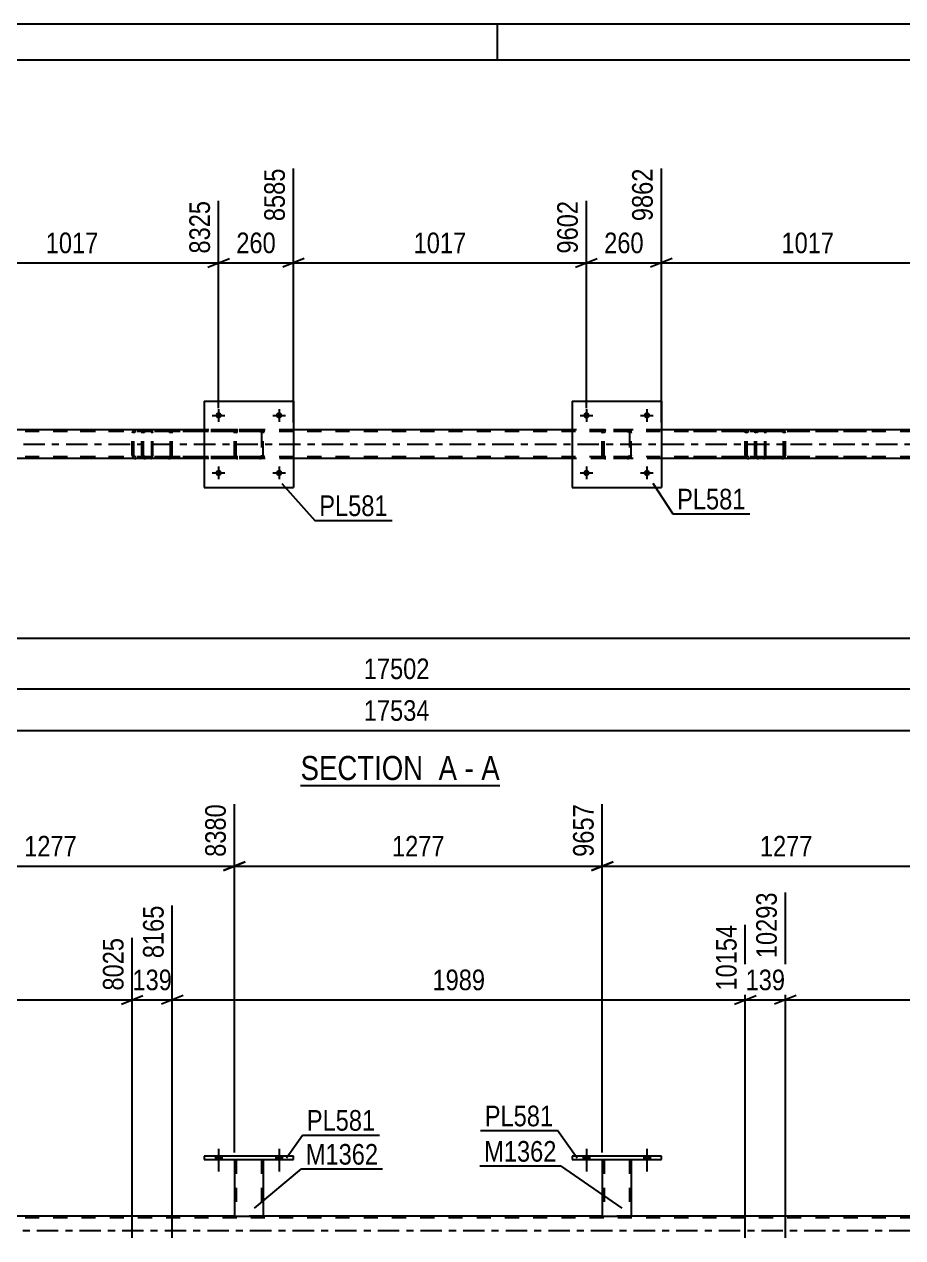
# Model space of a CAD drawing. Header units: millimetres. Extents: x 0 to 841, y 0 to 594.
# Drawn here: x 355.3 to 477.3, y 425.5 to 594 of the extents above; entities that cross this region are included whole.
import ezdxf

# ---------------------------------------------------------------- set-up
doc = ezdxf.new("R2010")
doc.units = ezdxf.units.MM
doc.linetypes.add('DXK_LINE_DOT2', pattern=[3.9198, 1.9599, -1.9599])
doc.linetypes.add('DXK_LINE_DOT3', pattern=[5.9187, 2.979, -0.9799, 0.9799, -0.9799])
doc.styles.add('Arial Narrow', font='ARIALN.TTF', dxfattribs={"height": 0.2})

# ---------------------------------------------------------------- blocks, each defined once
blk = doc.blocks.new('Unknown-122569494-1133')
at = {"color": 5, "linetype": 'Continuous'}
for p, q in [((841, 594), (0, 594)), ((421, 589), (421, 594)), ((836, 589), (5, 589))]:
    blk.add_line(p, q, dxfattribs=at)
blk = doc.blocks.new('Unknown-122569494-11 - 3842')
at = {"color": 6, "linetype": 'Continuous'}
blk.add_line((393.68, 488.3), (421.33, 488.3), dxfattribs=at)
at = {"color": 0, "linetype": 'Continuous'}
for points in [[(411.79, 489.05), (411.79, 492.55), (393.68, 492.55), (393.68, 489.05)], [(415.4, 489.05), (415.4, 492.55), (412.84, 492.55), (412.84, 489.05)], [(417.72, 489.05), (417.72, 492.55), (416.45, 492.55), (416.45, 489.05)], [(421.33, 489.05), (421.33, 492.55), (418.77, 492.55), (418.77, 489.05)]]:
    blk.add_wipeout(points, dxfattribs=at)
at = {"color": 7, "linetype": 'Continuous', "style": 'Arial Narrow'}
for s, p in [('SECTION ', (393.68, 489.05)), ('A', (412.84, 489.05)), ('A', (418.77, 489.05)), ('-', (416.45, 489.05))]:
    blk.add_text(s, height=3.34, dxfattribs=at).set_placement(p)
blk = doc.blocks.new('Part-122569494-4107 - 3842')
at = {"color": 7, "linetype": 'DXK_LINE_DOT2'}
for p, q in [((457.25, 537.68), (457.06, 537.65)), ((472.24, 537.68), (457.25, 537.68)), ((460.68, 537.65), (460.49, 537.68)), ((456.78, 537.37), (456.74, 537.2)), ((456.74, 534.16), (456.74, 537.2)), ((456.78, 537.39), (456.78, 537.37)), ((457, 537.2), (457.02, 537.3)), ((457, 534.16), (457, 537.2)), ((457.02, 537.3), (457.07, 537.37)), ((457.07, 537.37), (457.15, 537.43)), ((457.15, 537.43), (457.25, 537.44)), ((472.24, 537.44), (457.25, 537.44)), ((460.49, 537.44), (460.59, 537.43)), ((460.59, 537.43), (460.67, 537.37)), ((460.67, 537.37), (460.72, 537.3)), ((460.72, 537.3), (460.74, 537.2)), ((460.74, 534.16), (460.74, 537.2)), ((460.96, 537.37), (460.96, 537.39)), ((461, 537.2), (460.96, 537.37)), ((461, 534.16), (461, 537.2)), ((456.74, 534.16), (456.78, 533.98)), ((457.02, 534.07), (457, 534.16)), ((457.07, 534), (457.02, 534.07)), ((457.06, 533.72), (457.25, 533.68)), ((457.15, 533.94), (457.07, 534)), ((457.25, 533.92), (457.15, 533.94)), ((472.24, 533.92), (457.25, 533.92)), ((472.24, 533.68), (457.25, 533.68)), ((460.59, 533.94), (460.49, 533.92)), ((460.49, 533.68), (460.68, 533.72)), ((460.67, 534), (460.59, 533.94)), ((460.72, 534.07), (460.67, 534)), ((460.74, 534.16), (460.72, 534.07)), ((460.96, 533.98), (461, 534.16))]:
    blk.add_line(p, q, dxfattribs=at)
for centre, start, end in [((457.23, 537.18), 110.7583, 155.68), ((460.51, 537.18), 24.32, 69.2417), ((457.23, 534.19), 204.32, 249.2417), ((460.51, 534.19), 290.7583, 335.68)]:
    blk.add_arc(centre, 0.496, start, end, dxfattribs=at)
blk = doc.blocks.new('Part-122569494-3921 - 3842')
at = {"color": 7, "linetype": 'DXK_LINE_DOT2'}
for p, q in [((435.86, 537.65), (436.05, 537.68)), ((436.05, 537.68), (435.86, 537.65)), ((439.09, 537.68), (436.05, 537.68)), ((439.09, 537.68), (439.27, 537.65)), ((439.27, 537.65), (439.09, 537.68)), ((435.57, 537.2), (435.6, 537.39)), ((435.6, 537.39), (435.57, 537.2)), ((435.57, 534.16), (435.57, 537.2)), ((435.81, 537.2), (435.83, 537.3)), ((435.81, 534.16), (435.81, 537.2)), ((435.83, 537.3), (435.88, 537.37)), ((435.88, 537.37), (435.96, 537.43)), ((435.96, 537.43), (436.05, 537.44)), ((439.09, 537.44), (436.05, 537.44)), ((439.09, 537.44), (439.18, 537.43)), ((439.18, 537.43), (439.26, 537.37)), ((439.26, 537.37), (439.31, 537.3)), ((439.31, 537.3), (439.33, 537.2)), ((439.33, 537.2), (439.33, 534.16)), ((439.53, 537.39), (439.57, 537.2)), ((439.57, 537.2), (439.53, 537.39)), ((439.57, 534.16), (439.57, 537.2)), ((435.6, 533.98), (435.57, 534.16)), ((435.57, 534.16), (435.6, 533.98)), ((435.83, 534.07), (435.81, 534.16)), ((435.88, 533.99), (435.83, 534.07)), ((436.05, 533.68), (435.86, 533.72)), ((435.86, 533.72), (436.05, 533.68)), ((435.96, 533.94), (435.88, 533.99)), ((436.05, 533.92), (435.96, 533.94)), ((439.09, 533.92), (436.05, 533.92)), ((439.09, 533.68), (436.05, 533.68)), ((439.18, 533.94), (439.09, 533.92)), ((439.27, 533.72), (439.09, 533.68)), ((439.09, 533.68), (439.27, 533.72)), ((439.26, 533.99), (439.18, 533.94)), ((439.31, 534.07), (439.26, 533.99)), ((439.33, 534.16), (439.31, 534.07)), ((439.57, 534.16), (439.53, 533.98)), ((439.53, 533.98), (439.57, 534.16))]:
    blk.add_line(p, q, dxfattribs=at)
at = {"color": 7, "linetype": 'DXK_LINE_DOT3'}
blk.add_line((437.57, 535.68), (437.57, 535.68), dxfattribs=at)
at = {"color": 7, "linetype": 'DXK_LINE_DOT2'}
for centre, start, end in [((436.05, 537.2), 112.5, 157.5), ((436.05, 537.2), 112.5, 157.5), ((439.09, 537.2), 22.5, 67.5), ((439.09, 537.2), 22.5, 67.5), ((436.05, 534.16), 202.5, 247.5), ((436.05, 534.16), 202.5, 247.5), ((439.09, 534.16), 292.5, 337.5), ((439.09, 534.16), 292.5, 337.5)]:
    blk.add_arc(centre, 0.48, start, end, dxfattribs=at)
blk = doc.blocks.new('Part-122569494-3869 - 3842')
at = {"color": 7, "linetype": 'DXK_LINE_DOT2'}
for p, q in [((372.12, 537.68), (371.92, 537.65)), ((387.11, 537.68), (372.12, 537.68)), ((375.55, 537.65), (375.35, 537.68)), ((371.64, 537.37), (371.61, 537.2)), ((371.61, 534.16), (371.61, 537.2)), ((371.65, 537.39), (371.64, 537.37)), ((371.86, 537.2), (371.88, 537.3)), ((371.86, 534.16), (371.86, 537.2)), ((371.88, 537.3), (371.94, 537.37)), ((371.94, 537.37), (372.02, 537.43)), ((372.02, 537.43), (372.12, 537.44)), ((387.11, 537.44), (372.12, 537.44)), ((375.35, 537.44), (375.45, 537.43)), ((375.45, 537.43), (375.53, 537.37)), ((375.53, 537.37), (375.59, 537.3)), ((375.59, 537.3), (375.61, 537.2)), ((375.61, 534.16), (375.61, 537.2)), ((375.83, 537.37), (375.83, 537.39)), ((375.86, 537.2), (375.83, 537.37)), ((375.86, 534.16), (375.86, 537.2)), ((371.61, 534.16), (371.65, 533.98)), ((371.88, 534.07), (371.86, 534.16)), ((371.94, 534), (371.88, 534.07)), ((371.92, 533.72), (372.12, 533.68)), ((372.02, 533.94), (371.94, 534)), ((372.12, 533.92), (372.02, 533.94)), ((387.11, 533.92), (372.12, 533.92)), ((387.11, 533.68), (372.12, 533.68)), ((375.45, 533.94), (375.35, 533.92)), ((375.35, 533.68), (375.55, 533.72)), ((375.53, 534), (375.45, 533.94)), ((375.59, 534.07), (375.53, 534)), ((375.61, 534.16), (375.59, 534.07)), ((375.83, 533.98), (375.86, 534.16))]:
    blk.add_line(p, q, dxfattribs=at)
for centre, start, end in [((372.1, 537.18), 110.7583, 155.68), ((375.37, 537.18), 24.32, 69.2417), ((372.1, 534.19), 204.32, 249.2417), ((375.37, 534.19), 290.7583, 335.68)]:
    blk.add_arc(centre, 0.496, start, end, dxfattribs=at)
blk = doc.blocks.new('Bolt-122569494-3870 - 3842')
at = {"linetype": 'Continuous'}
for points in [[(382.73, 539.69, -1), (381.85, 539.69, -1)], [(391.13, 539.69, -1), (390.25, 539.69, -1)]]:
    blk.add_hatch(color=1, dxfattribs=at).paths.add_polyline_path(points)
at = {"color": 1, "linetype": 'Continuous'}
for p, q in [((381.41, 539.69), (383.17, 539.69)), ((382.29, 540.57), (382.29, 538.81)), ((389.81, 539.69), (391.57, 539.69)), ((390.69, 540.57), (390.69, 538.81))]:
    blk.add_line(p, q, dxfattribs=at)
blk = doc.blocks.new('Bolt-122569494-3871 - 3842')
at = {"linetype": 'Continuous'}
for points in [[(382.73, 531.69, -1), (381.85, 531.69, -1)], [(391.13, 531.69, -1), (390.25, 531.69, -1)]]:
    blk.add_hatch(color=1, dxfattribs=at).paths.add_polyline_path(points)
at = {"color": 1, "linetype": 'Continuous'}
for p, q in [((382.29, 532.57), (382.29, 530.81)), ((390.69, 532.57), (390.69, 530.81)), ((381.41, 531.69), (383.17, 531.69)), ((389.81, 531.69), (391.57, 531.69))]:
    blk.add_line(p, q, dxfattribs=at)
blk = doc.blocks.new('Bolt-122569494-3872 - 3842')
at = {"linetype": 'Continuous'}
for points in [[(433.81, 539.69, -1), (432.93, 539.69, -1)], [(442.21, 539.69, -1), (441.33, 539.69, -1)]]:
    blk.add_hatch(color=1, dxfattribs=at).paths.add_polyline_path(points)
at = {"color": 1, "linetype": 'Continuous'}
for p, q in [((432.49, 539.69), (434.25, 539.69)), ((433.37, 540.57), (433.37, 538.81)), ((440.89, 539.69), (442.65, 539.69)), ((441.77, 540.57), (441.77, 538.81))]:
    blk.add_line(p, q, dxfattribs=at)
blk = doc.blocks.new('Bolt-122569494-3873 - 3842')
at = {"linetype": 'Continuous'}
for points in [[(433.81, 531.69, -1), (432.93, 531.69, -1)], [(442.21, 531.69, -1), (441.33, 531.69, -1)]]:
    blk.add_hatch(color=1, dxfattribs=at).paths.add_polyline_path(points)
at = {"color": 1, "linetype": 'Continuous'}
for p, q in [((433.37, 532.57), (433.37, 530.81)), ((441.77, 532.57), (441.77, 530.81)), ((432.49, 531.69), (434.25, 531.69)), ((440.89, 531.69), (442.65, 531.69))]:
    blk.add_line(p, q, dxfattribs=at)
blk = doc.blocks.new('Part-122569494-3901 - 3842')
at = {"color": 2, "linetype": 'Continuous'}
for p, q in [((431.37, 541.68), (431.37, 529.68)), ((431.37, 541.68), (443.77, 541.68)), ((443.77, 541.68), (443.77, 529.68)), ((431.37, 529.68), (443.77, 529.68))]:
    blk.add_line(p, q, dxfattribs=at)
blk = doc.blocks.new('Part-122569494-4040 - 3842')
at = {"color": 2, "linetype": 'Continuous'}
for p, q in [((380.29, 541.68), (380.29, 529.68)), ((380.29, 541.68), (392.69, 541.68)), ((392.69, 541.68), (392.69, 529.68)), ((380.29, 529.68), (392.69, 529.68))]:
    blk.add_line(p, q, dxfattribs=at)
blk = doc.blocks.new('Part-122569494-4041 - 3842')
at = {"color": 7, "linetype": 'DXK_LINE_DOT2'}
for p, q in [((384.78, 537.65), (384.97, 537.68)), ((384.97, 537.68), (384.78, 537.65)), ((388.01, 537.68), (384.97, 537.68)), ((388.01, 537.68), (388.19, 537.65)), ((388.19, 537.65), (388.01, 537.68)), ((384.49, 537.2), (384.52, 537.39)), ((384.52, 537.39), (384.49, 537.2)), ((384.49, 534.16), (384.49, 537.2)), ((384.73, 537.2), (384.75, 537.3)), ((384.73, 534.16), (384.73, 537.2)), ((384.75, 537.3), (384.8, 537.37)), ((384.8, 537.37), (384.88, 537.43)), ((384.88, 537.43), (384.97, 537.44)), ((388.01, 537.44), (384.97, 537.44)), ((388.01, 537.44), (388.1, 537.43)), ((388.1, 537.43), (388.18, 537.37)), ((388.18, 537.37), (388.23, 537.3)), ((388.23, 537.3), (388.25, 537.2)), ((388.25, 537.2), (388.25, 534.16)), ((388.45, 537.39), (388.49, 537.2)), ((388.49, 537.2), (388.45, 537.39)), ((388.49, 534.16), (388.49, 537.2)), ((384.52, 533.98), (384.49, 534.16)), ((384.49, 534.16), (384.52, 533.98)), ((384.75, 534.07), (384.73, 534.16)), ((384.8, 533.99), (384.75, 534.07)), ((384.97, 533.68), (384.78, 533.72)), ((384.78, 533.72), (384.97, 533.68)), ((384.88, 533.94), (384.8, 533.99)), ((384.97, 533.92), (384.88, 533.94)), ((388.01, 533.92), (384.97, 533.92)), ((388.01, 533.68), (384.97, 533.68)), ((388.1, 533.94), (388.01, 533.92)), ((388.19, 533.72), (388.01, 533.68)), ((388.01, 533.68), (388.19, 533.72)), ((388.18, 533.99), (388.1, 533.94)), ((388.23, 534.07), (388.18, 533.99)), ((388.25, 534.16), (388.23, 534.07)), ((388.49, 534.16), (388.45, 533.98)), ((388.45, 533.98), (388.49, 534.16))]:
    blk.add_line(p, q, dxfattribs=at)
at = {"color": 7, "linetype": 'DXK_LINE_DOT3'}
blk.add_line((386.49, 535.68), (386.49, 535.68), dxfattribs=at)
at = {"color": 7, "linetype": 'DXK_LINE_DOT2'}
for centre, start, end in [((384.97, 537.2), 112.5, 157.5), ((384.97, 537.2), 112.5, 157.5), ((388.01, 537.2), 22.5, 67.5), ((388.01, 537.2), 22.5, 67.5), ((384.97, 534.16), 202.5, 247.5), ((384.97, 534.16), 202.5, 247.5), ((388.01, 534.16), 292.5, 337.5), ((388.01, 534.16), 292.5, 337.5)]:
    blk.add_arc(centre, 0.48, start, end, dxfattribs=at)
blk = doc.blocks.new('Part-122569494-4085 - 3842')
at = {"color": 7, "linetype": 'DXK_LINE_DOT2'}
for p, q in [((458.02, 537.68), (445.86, 537.68)), ((455.93, 537.68), (455.73, 537.65)), ((456.74, 537.44), (456.74, 537.68)), ((458.12, 537.65), (458.02, 537.68)), ((458.21, 537.54), (458.12, 537.65)), ((458.02, 537.44), (445.86, 537.44)), ((455.46, 537.37), (455.42, 537.2)), ((455.42, 534.16), (455.42, 537.2)), ((455.46, 537.39), (455.46, 537.37)), ((455.67, 537.2), (455.69, 537.3)), ((455.67, 534.16), (455.67, 537.2)), ((455.69, 537.3), (455.75, 537.37)), ((455.75, 537.37), (455.83, 537.43)), ((455.83, 537.43), (455.93, 537.44)), ((458.02, 537.44), (458.07, 537.43)), ((458.07, 537.43), (458.11, 537.37)), ((458.11, 537.37), (458.14, 537.3)), ((458.14, 537.3), (458.15, 537.2)), ((458.15, 534.16), (458.15, 537.2)), ((458.27, 537.39), (458.21, 537.54)), ((458.29, 537.2), (458.27, 537.39)), ((458.29, 534.16), (458.29, 537.2)), ((458.02, 533.92), (445.86, 533.92)), ((458.02, 533.68), (445.86, 533.68)), ((455.42, 534.16), (455.46, 533.98)), ((455.69, 534.07), (455.67, 534.16)), ((455.75, 534), (455.69, 534.07)), ((455.73, 533.72), (455.93, 533.68)), ((455.83, 533.94), (455.75, 534)), ((455.93, 533.92), (455.83, 533.94)), ((456.74, 533.68), (456.74, 533.92)), ((458.07, 533.94), (458.02, 533.92)), ((458.02, 533.68), (458.12, 533.72)), ((458.11, 534), (458.07, 533.94)), ((458.14, 534.07), (458.11, 534)), ((458.12, 533.72), (458.21, 533.83)), ((458.15, 534.16), (458.14, 534.07)), ((458.21, 533.83), (458.27, 533.98)), ((458.27, 533.98), (458.29, 534.16))]:
    blk.add_line(p, q, dxfattribs=at)
for centre, start, end in [((455.91, 537.19), 111.1941, 156.1506), ((455.91, 534.18), 203.8494, 248.8059)]:
    blk.add_arc(centre, 0.492, start, end, dxfattribs=at)
blk = doc.blocks.new('Part-122569494-4113 - 3842')
at = {"color": 7, "linetype": 'DXK_LINE_DOT2'}
for p, q in [((749.35, 537.68), (124.89, 537.68)), ((392.69, 537.68), (380.29, 537.68)), ((443.77, 537.68), (431.37, 537.68)), ((749.35, 537.44), (106.6, 537.44)), ((749.35, 533.92), (106.6, 533.92)), ((392.69, 533.68), (380.29, 533.68)), ((443.77, 533.68), (431.37, 533.68))]:
    blk.add_line(p, q, dxfattribs=at)
at = {"color": 2, "linetype": 'Continuous'}
for p, q in [((380.29, 537.68), (341.61, 537.68)), ((431.37, 537.68), (392.69, 537.68)), ((482.45, 537.68), (443.77, 537.68)), ((380.29, 533.68), (341.61, 533.68)), ((431.37, 533.68), (392.69, 533.68)), ((482.45, 533.68), (443.77, 533.68))]:
    blk.add_line(p, q, dxfattribs=at)
at = {"color": 7, "linetype": 'DXK_LINE_DOT3'}
blk.add_line((106.6, 535.68), (749.35, 535.68), dxfattribs=at)
blk = doc.blocks.new('Part-122569494-4137 - 3842')
at = {"color": 7, "linetype": 'DXK_LINE_DOT2'}
for p, q in [((372.88, 537.68), (360.73, 537.68)), ((370.79, 537.68), (370.6, 537.65)), ((371.61, 537.44), (371.61, 537.68)), ((372.99, 537.65), (372.88, 537.68)), ((373.07, 537.54), (372.99, 537.65)), ((372.88, 537.44), (360.73, 537.44)), ((370.32, 537.37), (370.29, 537.2)), ((370.29, 534.16), (370.29, 537.2)), ((370.33, 537.39), (370.32, 537.37)), ((370.54, 537.2), (370.56, 537.3)), ((370.54, 534.16), (370.54, 537.2)), ((370.56, 537.3), (370.61, 537.37)), ((370.61, 537.37), (370.7, 537.43)), ((370.7, 537.43), (370.79, 537.44)), ((372.88, 537.44), (372.94, 537.43)), ((372.94, 537.43), (372.98, 537.37)), ((372.98, 537.37), (373.01, 537.3)), ((373.01, 537.3), (373.02, 537.2)), ((373.02, 534.16), (373.02, 537.2)), ((373.13, 537.39), (373.07, 537.54)), ((373.15, 537.2), (373.13, 537.39)), ((373.15, 534.16), (373.15, 537.2)), ((372.88, 533.92), (360.73, 533.92)), ((372.88, 533.68), (360.73, 533.68)), ((370.29, 534.16), (370.33, 533.98)), ((370.56, 534.07), (370.54, 534.16)), ((370.61, 534), (370.56, 534.07)), ((370.6, 533.72), (370.79, 533.68)), ((370.7, 533.94), (370.61, 534)), ((370.79, 533.92), (370.7, 533.94)), ((371.61, 533.68), (371.61, 533.92)), ((372.94, 533.94), (372.88, 533.92)), ((372.88, 533.68), (372.99, 533.72)), ((372.98, 534), (372.94, 533.94)), ((373.01, 534.07), (372.98, 534)), ((372.99, 533.72), (373.07, 533.83)), ((373.02, 534.16), (373.01, 534.07)), ((373.07, 533.83), (373.13, 533.98)), ((373.13, 533.98), (373.15, 534.16))]:
    blk.add_line(p, q, dxfattribs=at)
for centre, start, end in [((370.78, 537.19), 111.1941, 156.1506), ((370.78, 534.18), 203.8494, 248.8059)]:
    blk.add_arc(centre, 0.492, start, end, dxfattribs=at)
blk = doc.blocks.new('Bolt-122569494-5179 - 5043')
at = {"linetype": 'Continuous'}
for points in [[(381.85, 436.33), (382.73, 436.33), (382.73, 436.81), (381.85, 436.81)], [(390.25, 436.33), (391.13, 436.33), (391.13, 436.81), (390.25, 436.81)]]:
    blk.add_hatch(color=1, dxfattribs=at).paths.add_polyline_path(points)
at = {"color": 1, "linetype": 'Continuous'}
for p, q in [((381.85, 436.81), (381.85, 436.33)), ((382.29, 437.81), (382.29, 434.69)), ((382.73, 436.81), (382.73, 436.33)), ((390.25, 436.81), (390.25, 436.33)), ((390.69, 437.81), (390.69, 434.69)), ((391.13, 436.81), (391.13, 436.33))]:
    blk.add_line(p, q, dxfattribs=at)
blk = doc.blocks.new('Bolt-122569494-5101 - 5043')
at = {"linetype": 'Continuous'}
for points in [[(381.85, 436.33), (382.73, 436.33), (382.73, 436.81), (381.85, 436.81)], [(390.25, 436.33), (391.13, 436.33), (391.13, 436.81), (390.25, 436.81)]]:
    blk.add_hatch(color=1, dxfattribs=at).paths.add_polyline_path(points)
at = {"color": 1, "linetype": 'Continuous'}
for p, q in [((381.85, 436.81), (381.85, 436.33)), ((382.29, 437.81), (382.29, 434.69)), ((382.73, 436.81), (382.73, 436.33)), ((390.25, 436.81), (390.25, 436.33)), ((390.69, 437.81), (390.69, 434.69)), ((391.13, 436.81), (391.13, 436.33))]:
    blk.add_line(p, q, dxfattribs=at)
blk = doc.blocks.new('Part-122569494-5206 - 5043')
at = {"color": 2, "linetype": 'Continuous'}
for p, q in [((431.37, 436.81), (431.37, 436.33)), ((443.77, 436.81), (431.37, 436.81)), ((443.77, 436.33), (443.77, 436.81)), ((431.37, 436.33), (443.77, 436.33))]:
    blk.add_line(p, q, dxfattribs=at)
blk = doc.blocks.new('Part-122569494-5211 - 5043')
at = {"color": 2, "linetype": 'Continuous'}
for p, q in [((384.49, 436.33), (384.49, 428.49)), ((388.49, 436.33), (388.49, 428.49)), ((384.49, 428.49), (388.49, 428.49))]:
    blk.add_line(p, q, dxfattribs=at)
at = {"color": 7, "linetype": 'DXK_LINE_DOT2'}
for p, q in [((384.49, 436.33), (388.49, 436.33)), ((384.49, 436.33), (384.49, 436.33)), ((384.49, 436.33), (384.49, 436.33)), ((384.73, 436.33), (384.73, 428.49)), ((388.25, 436.33), (388.25, 428.49)), ((388.49, 436.33), (388.49, 436.33)), ((388.49, 436.33), (388.49, 436.33)), ((388.19, 428.49), (388.23, 428.49)), ((388.19, 428.49), (388.23, 428.49)), ((388.23, 428.49), (388.25, 428.49)), ((388.23, 428.49), (388.25, 428.49))]:
    blk.add_line(p, q, dxfattribs=at)
blk = doc.blocks.new('Part-122569494-5216 - 5043')
at = {"color": 2, "linetype": 'Continuous'}
for p, q in [((380.29, 436.81), (380.29, 436.33)), ((392.69, 436.81), (380.29, 436.81)), ((392.69, 436.33), (392.69, 436.81)), ((380.29, 436.33), (392.69, 436.33))]:
    blk.add_line(p, q, dxfattribs=at)
blk = doc.blocks.new('Bolt-122569494-5386 - 5043')
at = {"linetype": 'Continuous'}
for points in [[(432.93, 436.33), (433.81, 436.33), (433.81, 436.81), (432.93, 436.81)], [(441.33, 436.33), (442.21, 436.33), (442.21, 436.81), (441.33, 436.81)]]:
    blk.add_hatch(color=1, dxfattribs=at).paths.add_polyline_path(points)
at = {"color": 1, "linetype": 'Continuous'}
for p, q in [((432.93, 436.81), (432.93, 436.33)), ((433.37, 437.81), (433.37, 434.69)), ((433.81, 436.81), (433.81, 436.33)), ((441.33, 436.81), (441.33, 436.33)), ((441.77, 437.81), (441.77, 434.69)), ((442.21, 436.81), (442.21, 436.33))]:
    blk.add_line(p, q, dxfattribs=at)
blk = doc.blocks.new('Part-122569494-5365 - 5043')
at = {"color": 7, "linetype": 'DXK_LINE_DOT2'}
for p, q in [((749.35, 428.25), (49.28, 428.25)), ((388.49, 428.49), (384.49, 428.49)), ((439.57, 428.49), (435.57, 428.49))]:
    blk.add_line(p, q, dxfattribs=at)
at = {"color": 2, "linetype": 'Continuous'}
for p, q in [((384.49, 428.49), (337.41, 428.49)), ((435.57, 428.49), (388.49, 428.49)), ((486.65, 428.49), (439.57, 428.49))]:
    blk.add_line(p, q, dxfattribs=at)
at = {"color": 7, "linetype": 'DXK_LINE_DOT3'}
blk.add_line((49.28, 426.49), (749.35, 426.49), dxfattribs=at)
blk = doc.blocks.new('Bolt-122569494-5385 - 5043')
at = {"linetype": 'Continuous'}
for points in [[(432.93, 436.33), (433.81, 436.33), (433.81, 436.81), (432.93, 436.81)], [(441.33, 436.33), (442.21, 436.33), (442.21, 436.81), (441.33, 436.81)]]:
    blk.add_hatch(color=1, dxfattribs=at).paths.add_polyline_path(points)
at = {"color": 1, "linetype": 'Continuous'}
for p, q in [((432.93, 436.81), (432.93, 436.33)), ((433.37, 437.81), (433.37, 434.69)), ((433.81, 436.81), (433.81, 436.33)), ((441.33, 436.81), (441.33, 436.33)), ((441.77, 437.81), (441.77, 434.69)), ((442.21, 436.81), (442.21, 436.33))]:
    blk.add_line(p, q, dxfattribs=at)
blk = doc.blocks.new('Part-122569494-5493 - 5043')
at = {"color": 2, "linetype": 'Continuous'}
for p, q in [((435.57, 436.33), (435.57, 428.49)), ((439.57, 436.33), (439.57, 428.49)), ((435.57, 428.49), (439.57, 428.49))]:
    blk.add_line(p, q, dxfattribs=at)
at = {"color": 7, "linetype": 'DXK_LINE_DOT2'}
for p, q in [((435.57, 436.33), (439.57, 436.33)), ((435.57, 436.33), (435.57, 436.33)), ((435.57, 436.33), (435.57, 436.33)), ((435.81, 436.33), (435.81, 428.49)), ((439.33, 436.33), (439.33, 428.49)), ((439.57, 436.33), (439.57, 436.33)), ((439.57, 436.33), (439.57, 436.33)), ((439.27, 428.49), (439.31, 428.49)), ((439.27, 428.49), (439.31, 428.49)), ((439.31, 428.49), (439.33, 428.49)), ((439.31, 428.49), (439.33, 428.49))]:
    blk.add_line(p, q, dxfattribs=at)
blk = doc.blocks.new('StraightDimension-122569494-4292 - 3842')
at = {"color": 7, "linetype": 'Continuous'}
blk.add_line((64.68, 508.77), (629.33, 508.77), dxfattribs=at)
blk = doc.blocks.new('StraightDimension-122569494-16182 - 3842')
at = {"color": 7, "linetype": 'Continuous'}
for p, q in [((443.77, 538.68), (443.77, 573.97)), ((433.37, 540.69), (433.37, 569.47)), ((431.87, 560.26), (434.87, 561.46)), ((445.27, 561.46), (442.27, 560.26)), ((433.37, 560.86), (443.77, 560.86))]:
    blk.add_line(p, q, dxfattribs=at)
at = {"color": 0}
blk.add_wipeout([(441.91, 561.61), (441.91, 565.81), (435.23, 565.81), (435.23, 561.61)], dxfattribs=at)
at = {"color": 3, "style": 'Arial Narrow'}
blk.add_text('260', height=2.863, dxfattribs=at).set_placement((435.83, 562.21))
at = {"color": 0, "linetype": 'Continuous'}
blk.add_wipeout([(443.17, 574.57), (438.97, 574.57), (438.97, 566.06), (443.17, 566.06)], dxfattribs=at)
at = {"color": 3, "linetype": 'Continuous', "style": 'Arial Narrow'}
blk.add_text('9862', height=2.863, rotation=90.0002, dxfattribs=at).set_placement((442.57, 566.66))
blk = doc.blocks.new('StraightDimension-122569494-4470 - 3842')
at = {"color": 7, "linetype": 'Continuous'}
blk.add_line((64.04, 495.92), (749.99, 495.92), dxfattribs=at)
at = {"color": 0}
blk.add_wipeout([(412.19, 496.67), (412.19, 500.87), (401.85, 500.87), (401.85, 496.67)], dxfattribs=at)
at = {"color": 3, "style": 'Arial Narrow'}
blk.add_text('17534', height=2.863, dxfattribs=at).set_placement((402.45, 497.27))
blk = doc.blocks.new('StraightDimension-122569494-4491 - 3842')
at = {"color": 7, "linetype": 'Continuous'}
blk.add_line((64.68, 501.71), (749.35, 501.71), dxfattribs=at)
at = {"color": 0}
blk.add_wipeout([(412.19, 502.46), (412.19, 506.66), (401.85, 506.66), (401.85, 502.46)], dxfattribs=at)
at = {"color": 3, "style": 'Arial Narrow'}
blk.add_text('17502', height=2.863, dxfattribs=at).set_placement((402.45, 503.06))
blk = doc.blocks.new('StraightDimension-122569494-16181 - 3842')
at = {"color": 7, "linetype": 'Continuous'}
for p, q in [((443.77, 538.68), (443.77, 573.97)), ((484.45, 540.69), (484.45, 571.3)), ((445.27, 561.46), (442.27, 560.26)), ((482.95, 560.26), (485.95, 561.46)), ((443.77, 560.86), (484.45, 560.86))]:
    blk.add_line(p, q, dxfattribs=at)
at = {"color": 0, "linetype": 'Continuous'}
blk.add_wipeout([(483.85, 571.9), (479.65, 571.9), (479.65, 561.56), (483.85, 561.56)], dxfattribs=at)
at = {"color": 0}
blk.add_wipeout([(468.37, 561.61), (468.37, 565.81), (459.85, 565.81), (459.85, 561.61)], dxfattribs=at)
at = {"color": 3, "linetype": 'Continuous', "style": 'Arial Narrow'}
blk.add_text('10879', height=2.863, rotation=90.0002, dxfattribs=at).set_placement((483.25, 562.16))
at = {"color": 3, "style": 'Arial Narrow'}
blk.add_text('1017', height=2.863, dxfattribs=at).set_placement((460.45, 562.21))
blk = doc.blocks.new('StraightDimension-122569494-16183 - 3842')
at = {"color": 7, "linetype": 'Continuous'}
for p, q in [((392.69, 538.68), (392.69, 573.97)), ((433.37, 540.69), (433.37, 569.47)), ((394.19, 561.46), (391.19, 560.26)), ((431.87, 560.26), (434.87, 561.46)), ((392.69, 560.86), (433.37, 560.86))]:
    blk.add_line(p, q, dxfattribs=at)
at = {"color": 0, "linetype": 'Continuous'}
blk.add_wipeout([(432.77, 570.07), (428.57, 570.07), (428.57, 561.56), (432.77, 561.56)], dxfattribs=at)
at = {"color": 0}
blk.add_wipeout([(417.28, 561.61), (417.28, 565.81), (408.77, 565.81), (408.77, 561.61)], dxfattribs=at)
at = {"color": 3, "linetype": 'Continuous', "style": 'Arial Narrow'}
blk.add_text('9602', height=2.863, rotation=90.0002, dxfattribs=at).set_placement((432.17, 562.16))
at = {"color": 3, "style": 'Arial Narrow'}
blk.add_text('1017', height=2.863, dxfattribs=at).set_placement((409.37, 562.21))
blk = doc.blocks.new('StraightDimension-122569494-16184 - 3842')
at = {"color": 7, "linetype": 'Continuous'}
for p, q in [((392.69, 538.68), (392.69, 573.97)), ((382.29, 540.69), (382.29, 569.47)), ((380.79, 560.26), (383.79, 561.46)), ((394.19, 561.46), (391.19, 560.26)), ((382.29, 560.86), (392.69, 560.86))]:
    blk.add_line(p, q, dxfattribs=at)
at = {"color": 0}
blk.add_wipeout([(390.83, 561.61), (390.83, 565.81), (384.15, 565.81), (384.15, 561.61)], dxfattribs=at)
at = {"color": 3, "style": 'Arial Narrow'}
blk.add_text('260', height=2.863, dxfattribs=at).set_placement((384.75, 562.21))
at = {"color": 0, "linetype": 'Continuous'}
blk.add_wipeout([(392.09, 574.57), (387.89, 574.57), (387.89, 566.06), (392.09, 566.06)], dxfattribs=at)
at = {"color": 3, "linetype": 'Continuous', "style": 'Arial Narrow'}
blk.add_text('8585', height=2.863, rotation=90.0002, dxfattribs=at).set_placement((391.49, 566.66))
blk = doc.blocks.new('StraightDimension-122569494-16185 - 3842')
at = {"color": 7, "linetype": 'Continuous'}
for p, q in [((341.61, 538.68), (341.61, 573.97)), ((382.29, 540.69), (382.29, 569.47)), ((343.11, 561.46), (340.11, 560.26)), ((380.79, 560.26), (383.79, 561.46)), ((341.61, 560.86), (382.29, 560.86))]:
    blk.add_line(p, q, dxfattribs=at)
at = {"color": 0, "linetype": 'Continuous'}
blk.add_wipeout([(381.69, 570.07), (377.49, 570.07), (377.49, 561.56), (381.69, 561.56)], dxfattribs=at)
at = {"color": 0}
blk.add_wipeout([(366.2, 561.61), (366.2, 565.81), (357.69, 565.81), (357.69, 561.61)], dxfattribs=at)
at = {"color": 3, "linetype": 'Continuous', "style": 'Arial Narrow'}
blk.add_text('8325', height=2.863, rotation=90.0002, dxfattribs=at).set_placement((381.09, 562.16))
at = {"color": 3, "style": 'Arial Narrow'}
blk.add_text('1017', height=2.863, dxfattribs=at).set_placement((358.29, 562.21))
blk = doc.blocks.new('StraightDimension-122569494-6201 - 5043')
at = {"color": 7, "linetype": 'Continuous'}
for p, q in [((375.86, 425.49), (375.86, 471.62)), ((370.29, 425.49), (370.29, 467.12)), ((368.79, 457.91), (371.79, 459.11)), ((370.29, 458.51), (375.86, 458.51)), ((377.36, 459.11), (374.36, 457.91))]:
    blk.add_line(p, q, dxfattribs=at)
at = {"color": 0}
blk.add_wipeout([(376.42, 459.26), (376.42, 463.46), (369.73, 463.46), (369.73, 459.26)], dxfattribs=at)
at = {"color": 3, "style": 'Arial Narrow'}
blk.add_text('139', height=2.863, dxfattribs=at).set_placement((370.33, 459.86))
at = {"color": 0, "linetype": 'Continuous'}
blk.add_wipeout([(375.26, 472.22), (371.06, 472.22), (371.06, 463.71), (375.26, 463.71)], dxfattribs=at)
at = {"color": 3, "linetype": 'Continuous', "style": 'Arial Narrow'}
blk.add_text('8165', height=2.863, rotation=90.0002, dxfattribs=at).set_placement((374.66, 464.31))
blk = doc.blocks.new('StraightDimension-122569494-18369 - 5043')
at = {"color": 7, "linetype": 'Continuous'}
for p, q in [((333.41, 437.33), (333.41, 485.69)), ((384.49, 437.33), (384.49, 485.69)), ((334.91, 477.68), (331.91, 476.48)), ((333.41, 477.08), (384.49, 477.08)), ((382.99, 476.48), (385.99, 477.68))]:
    blk.add_line(p, q, dxfattribs=at)
at = {"color": 0, "linetype": 'Continuous'}
blk.add_wipeout([(383.89, 486.29), (379.69, 486.29), (379.69, 477.78), (383.89, 477.78)], dxfattribs=at)
at = {"color": 0}
blk.add_wipeout([(363.2, 477.83), (363.2, 482.03), (354.69, 482.03), (354.69, 477.83)], dxfattribs=at)
at = {"color": 3, "linetype": 'Continuous', "style": 'Arial Narrow'}
blk.add_text('8380', height=2.863, rotation=90.0002, dxfattribs=at).set_placement((383.29, 478.38))
at = {"color": 3, "style": 'Arial Narrow'}
blk.add_text('1277', height=2.863, dxfattribs=at).set_placement((355.29, 478.43))
blk = doc.blocks.new('StraightDimension-122569494-6216 - 5043')
at = {"color": 7, "linetype": 'Continuous'}
for p, q in [((375.86, 425.49), (375.86, 471.62)), ((455.42, 425.49), (455.42, 468.95)), ((377.36, 459.11), (374.36, 457.91)), ((375.86, 458.51), (455.42, 458.51)), ((453.92, 457.91), (456.92, 459.11))]:
    blk.add_line(p, q, dxfattribs=at)
at = {"color": 0, "linetype": 'Continuous'}
blk.add_wipeout([(454.82, 469.55), (450.62, 469.55), (450.62, 459.21), (454.82, 459.21)], dxfattribs=at)
at = {"color": 0}
blk.add_wipeout([(419.9, 459.26), (419.9, 463.46), (411.39, 463.46), (411.39, 459.26)], dxfattribs=at)
at = {"color": 3, "linetype": 'Continuous', "style": 'Arial Narrow'}
blk.add_text('10154', height=2.863, rotation=90.0002, dxfattribs=at).set_placement((454.22, 459.81))
at = {"color": 3, "style": 'Arial Narrow'}
blk.add_text('1989', height=2.863, dxfattribs=at).set_placement((411.99, 459.86))
blk = doc.blocks.new('StraightDimension-122569494-6256 - 5043')
at = {"color": 7, "linetype": 'Continuous'}
for p, q in [((461, 425.49), (461, 473.45)), ((540.56, 425.49), (540.56, 468.95)), ((462.5, 459.11), (459.5, 457.91)), ((461, 458.51), (540.56, 458.51)), ((539.06, 457.91), (542.06, 459.11))]:
    blk.add_line(p, q, dxfattribs=at)
at = {"color": 0, "linetype": 'Continuous'}
blk.add_wipeout([(539.96, 469.55), (535.76, 469.55), (535.76, 459.21), (539.96, 459.21)], dxfattribs=at)
at = {"color": 0}
blk.add_wipeout([(505.03, 459.26), (505.03, 463.46), (496.52, 463.46), (496.52, 459.26)], dxfattribs=at)
at = {"color": 3, "linetype": 'Continuous', "style": 'Arial Narrow'}
blk.add_text('12282', height=2.863, rotation=90.0002, dxfattribs=at).set_placement((539.36, 459.81))
at = {"color": 3, "style": 'Arial Narrow'}
blk.add_text('1989', height=2.863, dxfattribs=at).set_placement((497.12, 459.86))
blk = doc.blocks.new('StraightDimension-122569494-18367 - 5043')
at = {"color": 7, "linetype": 'Continuous'}
for p, q in [((486.65, 437.33), (486.65, 487.52)), ((435.57, 437.33), (435.57, 485.69)), ((437.07, 477.68), (434.07, 476.48)), ((435.57, 477.08), (486.65, 477.08)), ((485.15, 476.48), (488.15, 477.68))]:
    blk.add_line(p, q, dxfattribs=at)
at = {"color": 0, "linetype": 'Continuous'}
blk.add_wipeout([(486.05, 488.12), (481.85, 488.12), (481.85, 477.78), (486.05, 477.78)], dxfattribs=at)
at = {"color": 0}
blk.add_wipeout([(465.37, 477.83), (465.37, 482.03), (456.85, 482.03), (456.85, 477.83)], dxfattribs=at)
at = {"color": 3, "linetype": 'Continuous', "style": 'Arial Narrow'}
blk.add_text('10934', height=2.863, rotation=90.0002, dxfattribs=at).set_placement((485.45, 478.38))
at = {"color": 3, "style": 'Arial Narrow'}
blk.add_text('1277', height=2.863, dxfattribs=at).set_placement((457.45, 478.43))
blk = doc.blocks.new('StraightDimension-122569494-6237 - 5043')
at = {"color": 7, "linetype": 'Continuous'}
for p, q in [((461, 425.49), (461, 473.45)), ((455.42, 425.49), (455.42, 468.95)), ((453.92, 457.91), (456.92, 459.11)), ((455.42, 458.51), (461, 458.51)), ((462.5, 459.11), (459.5, 457.91))]:
    blk.add_line(p, q, dxfattribs=at)
at = {"color": 0}
blk.add_wipeout([(461.55, 459.26), (461.55, 463.46), (454.87, 463.46), (454.87, 459.26)], dxfattribs=at)
at = {"color": 3, "style": 'Arial Narrow'}
blk.add_text('139', height=2.863, dxfattribs=at).set_placement((455.47, 459.86))
at = {"color": 0, "linetype": 'Continuous'}
blk.add_wipeout([(460.4, 474.05), (456.2, 474.05), (456.2, 463.71), (460.4, 463.71)], dxfattribs=at)
at = {"color": 3, "linetype": 'Continuous', "style": 'Arial Narrow'}
blk.add_text('10293', height=2.863, rotation=90.0002, dxfattribs=at).set_placement((459.8, 464.31))
blk = doc.blocks.new('StraightDimension-122569494-6374 - 5043')
at = {"color": 7, "linetype": 'Continuous'}
for p, q in [((290.73, 425.49), (290.73, 471.62)), ((370.29, 425.49), (370.29, 467.12)), ((292.23, 459.11), (289.23, 457.91)), ((290.73, 458.51), (370.29, 458.51)), ((368.79, 457.91), (371.79, 459.11))]:
    blk.add_line(p, q, dxfattribs=at)
at = {"color": 0, "linetype": 'Continuous'}
blk.add_wipeout([(369.69, 467.72), (365.49, 467.72), (365.49, 459.21), (369.69, 459.21)], dxfattribs=at)
at = {"color": 0}
blk.add_wipeout([(334.77, 459.26), (334.77, 463.46), (326.25, 463.46), (326.25, 459.26)], dxfattribs=at)
at = {"color": 3, "linetype": 'Continuous', "style": 'Arial Narrow'}
blk.add_text('8025', height=2.863, rotation=90.0002, dxfattribs=at).set_placement((369.09, 459.81))
at = {"color": 3, "style": 'Arial Narrow'}
blk.add_text('1989', height=2.863, dxfattribs=at).set_placement((326.85, 459.86))
blk = doc.blocks.new('StraightDimension-122569494-18368 - 5043')
at = {"color": 7, "linetype": 'Continuous'}
for p, q in [((384.49, 437.33), (384.49, 485.69)), ((435.57, 437.33), (435.57, 485.69)), ((385.99, 477.68), (382.99, 476.48)), ((384.49, 477.08), (435.57, 477.08)), ((434.07, 476.48), (437.07, 477.68))]:
    blk.add_line(p, q, dxfattribs=at)
at = {"color": 0, "linetype": 'Continuous'}
blk.add_wipeout([(434.97, 486.29), (430.77, 486.29), (430.77, 477.78), (434.97, 477.78)], dxfattribs=at)
at = {"color": 0}
blk.add_wipeout([(414.28, 477.83), (414.28, 482.03), (405.77, 482.03), (405.77, 477.83)], dxfattribs=at)
at = {"color": 3, "linetype": 'Continuous', "style": 'Arial Narrow'}
blk.add_text('9657', height=2.863, rotation=90.0002, dxfattribs=at).set_placement((434.37, 478.38))
at = {"color": 3, "style": 'Arial Narrow'}
blk.add_text('1277', height=2.863, dxfattribs=at).set_placement((406.37, 478.43))
blk = doc.blocks.new('Mark-122569494-3897 - 3842')
at = {"color": 0}
blk.add_wipeout([(455.46, 526.63), (455.46, 529.63), (445.96, 529.63), (445.96, 526.63)], dxfattribs=at)
blk.add_wipeout([(455.46, 526.63), (455.46, 529.63), (445.96, 529.63), (445.96, 526.63)], dxfattribs=at)
at = {"color": 30, "linetype": 'Continuous'}
for p, q in [((442.59, 530.28), (445.36, 526.03)), ((445.36, 526.03), (456.06, 526.03))]:
    blk.add_line(p, q, dxfattribs=at)
at = {"color": 3, "style": 'Arial Narrow'}
blk.add_text('PL581', height=2.863, dxfattribs=at).set_placement((445.96, 526.63))
blk = doc.blocks.new('Mark-122569494-4036 - 3842')
at = {"color": 0}
blk.add_wipeout([(405.78, 525.71), (405.78, 528.71), (396.27, 528.71), (396.27, 525.71)], dxfattribs=at)
blk.add_wipeout([(405.78, 525.71), (405.78, 528.71), (396.27, 528.71), (396.27, 525.71)], dxfattribs=at)
at = {"color": 30, "linetype": 'Continuous'}
for p, q in [((391.07, 530.23), (395.67, 525.11)), ((395.67, 525.11), (406.38, 525.11))]:
    blk.add_line(p, q, dxfattribs=at)
at = {"color": 3, "style": 'Arial Narrow'}
blk.add_text('PL581', height=2.863, dxfattribs=at).set_placement((396.27, 525.71))
blk = doc.blocks.new('Mark-122569494-5202 - 5043')
at = {"color": 0}
blk.add_wipeout([(428.75, 440.96), (428.75, 443.96), (419.25, 443.96), (419.25, 440.96)], dxfattribs=at)
blk.add_wipeout([(428.75, 440.96), (428.75, 443.96), (419.25, 443.96), (419.25, 440.96)], dxfattribs=at)
at = {"color": 30, "linetype": 'Continuous'}
for p in [(418.65, 440.36), (432.08, 436.55)]:
    blk.add_line(p, (429.35, 440.36), dxfattribs=at)
at = {"color": 3, "style": 'Arial Narrow'}
blk.add_text('PL581', height=2.863, dxfattribs=at).set_placement((419.25, 440.96))
blk = doc.blocks.new('Mark-122569494-5207 - 5043')
at = {"color": 0}
blk.add_wipeout([(404.45, 435.64), (404.45, 438.64), (394.4, 438.64), (394.4, 435.64)], dxfattribs=at)
blk.add_wipeout([(404.45, 435.64), (404.45, 438.64), (394.4, 438.64), (394.4, 435.64)], dxfattribs=at)
at = {"color": 30, "linetype": 'Continuous'}
for p, q in [((387.26, 429.59), (393.8, 435.04)), ((393.8, 435.04), (405.05, 435.04))]:
    blk.add_line(p, q, dxfattribs=at)
at = {"color": 3, "style": 'Arial Narrow'}
blk.add_text('M1362', height=2.863, dxfattribs=at).set_placement((394.4, 435.64))
blk = doc.blocks.new('Mark-122569494-5212 - 5043')
at = {"color": 0}
blk.add_wipeout([(404.05, 440.35), (404.05, 443.35), (394.54, 443.35), (394.54, 440.35)], dxfattribs=at)
blk.add_wipeout([(404.05, 440.35), (404.05, 443.35), (394.54, 443.35), (394.54, 440.35)], dxfattribs=at)
at = {"color": 30, "linetype": 'Continuous'}
for p, q in [((391.73, 436.58), (393.94, 439.75)), ((393.94, 439.75), (404.65, 439.75))]:
    blk.add_line(p, q, dxfattribs=at)
at = {"color": 3, "style": 'Arial Narrow'}
blk.add_text('PL581', height=2.863, dxfattribs=at).set_placement((394.54, 440.35))
blk = doc.blocks.new('Mark-122569494-5489 - 5043')
at = {"color": 0}
blk.add_wipeout([(429.22, 436.05), (429.22, 439.05), (419.17, 439.05), (419.17, 436.05)], dxfattribs=at)
blk.add_wipeout([(429.22, 436.05), (429.22, 439.05), (419.17, 439.05), (419.17, 436.05)], dxfattribs=at)
at = {"color": 30, "linetype": 'Continuous'}
for p in [(418.57, 435.45), (438.34, 429.59)]:
    blk.add_line(p, (429.82, 435.45), dxfattribs=at)
at = {"color": 3, "style": 'Arial Narrow'}
blk.add_text('M1362', height=2.863, dxfattribs=at).set_placement((419.17, 436.05))

msp = doc.modelspace()

# ---------------------------------------------------------------- block references
for name in ['Unknown-122569494-1133', 'Part-122569494-4040 - 3842', 'Part-122569494-3901 - 3842', 'Part-122569494-4113 - 3842', 'Bolt-122569494-3870 - 3842', 'Bolt-122569494-3872 - 3842', 'Part-122569494-4137 - 3842', 'Part-122569494-3869 - 3842', 'Part-122569494-4041 - 3842', 'Part-122569494-3921 - 3842', 'Part-122569494-4085 - 3842', 'Part-122569494-4107 - 3842', 'Bolt-122569494-3871 - 3842', 'Bolt-122569494-3873 - 3842', 'Part-122569494-5216 - 5043', 'Bolt-122569494-5179 - 5043', 'Bolt-122569494-5101 - 5043', 'Part-122569494-5206 - 5043', 'Bolt-122569494-5386 - 5043', 'Bolt-122569494-5385 - 5043', 'Part-122569494-5211 - 5043', 'Part-122569494-5493 - 5043', 'Part-122569494-5365 - 5043']:
    msp.add_blockref(name, (0, 0))

# ---------------------------------------------------------------- next in the draw order: block references
for name in ['StraightDimension-122569494-16182 - 3842', 'StraightDimension-122569494-4292 - 3842', 'Unknown-122569494-11 - 3842', 'StraightDimension-122569494-6201 - 5043', 'StraightDimension-122569494-6256 - 5043']:
    msp.add_blockref(name, (0, 0))

# ---------------------------------------------------------------- next in the draw order: block references
for name in ['StraightDimension-122569494-16183 - 3842', 'StraightDimension-122569494-16181 - 3842', 'StraightDimension-122569494-4470 - 3842', 'StraightDimension-122569494-18369 - 5043']:
    msp.add_blockref(name, (0, 0))

# ---------------------------------------------------------------- next in the draw order: block references
for name in ['StraightDimension-122569494-16184 - 3842', 'StraightDimension-122569494-4491 - 3842', 'StraightDimension-122569494-6374 - 5043', 'StraightDimension-122569494-6216 - 5043']:
    msp.add_blockref(name, (0, 0))

# ---------------------------------------------------------------- next in the draw order: block references
for name in ['StraightDimension-122569494-16185 - 3842', 'Mark-122569494-4036 - 3842', 'Mark-122569494-3897 - 3842', 'StraightDimension-122569494-18367 - 5043']:
    msp.add_blockref(name, (0, 0))

# ---------------------------------------------------------------- next in the draw order: block references
for name in ['StraightDimension-122569494-18368 - 5043', 'StraightDimension-122569494-6237 - 5043']:
    msp.add_blockref(name, (0, 0))

# ---------------------------------------------------------------- next in the draw order: block references
for name in ['Mark-122569494-5202 - 5043', 'Mark-122569494-5207 - 5043']:
    msp.add_blockref(name, (0, 0))

# ---------------------------------------------------------------- next in the draw order: block references
for name in ['Mark-122569494-5212 - 5043', 'Mark-122569494-5489 - 5043']:
    msp.add_blockref(name, (0, 0))

doc.saveas('drawing.dxf')
